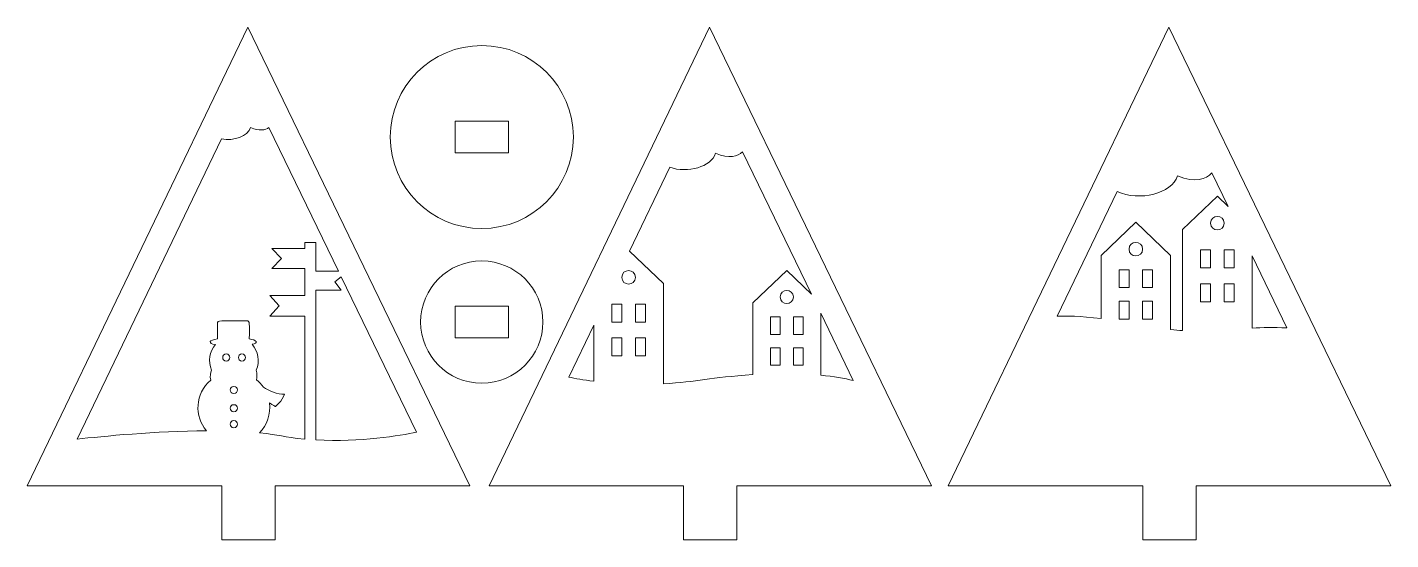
# Model space of a CAD drawing. Header units: inches. Extents: x 0.2 to 15.5, y 0.1 to 5.8.
import ezdxf

# ---------------------------------------------------------------- set-up
doc = ezdxf.new("R2010")
doc.units = ezdxf.units.IN
doc.header["$MEASUREMENT"] = 0
doc.layers.add('_U+0421_U+043B_U+043E_U+0439 1', color=7, linetype='Continuous')

msp = doc.modelspace()

# ---------------------------------------------------------------- linework, layer by layer
at = {"layer": '_U+0421_U+043B_U+043E_U+0439 1', "color": 1, "lineweight": 9, "true_color": 0xff0000}
for points in [[(2.659, 5.846), (0.172, 0.67), (2.365, 0.67), (2.365, 0.062), (2.967, 0.062), (2.967, 0.67), (5.161, 0.67), (2.659, 5.846)], [(7.867, 5.846), (5.38, 0.67), (7.573, 0.67), (7.573, 0.062), (8.175, 0.062), (8.175, 0.67), (10.369, 0.67), (7.867, 5.846)], [(13.045, 5.846), (10.558, 0.67), (12.752, 0.67), (12.752, 0.062), (13.353, 0.062), (13.353, 0.67), (15.547, 0.67), (13.045, 5.846)], [(5.598, 4.429), (4.996, 4.429), (4.996, 4.784), (5.598, 4.784), (5.598, 4.429), (5.598, 4.429)], [(13.516, 3.131), (13.403, 3.131), (13.403, 3.333), (13.516, 3.333), (13.516, 3.131), (13.516, 3.131)], [(13.669, 3.131), (13.669, 3.333), (13.782, 3.333), (13.782, 3.131), (13.669, 3.131)], [(12.483, 2.907), (12.483, 3.109), (12.596, 3.109), (12.596, 2.907), (12.483, 2.907)], [(12.862, 2.907), (12.749, 2.907), (12.749, 3.109), (12.862, 3.109), (12.862, 2.907)], [(13.516, 2.95), (13.516, 2.748), (13.403, 2.748), (13.403, 2.95), (13.516, 2.95)], [(13.782, 2.95), (13.782, 2.748), (13.669, 2.748), (13.669, 2.95), (13.782, 2.95)], [(5.598, 2.341), (4.996, 2.341), (4.996, 2.696), (5.598, 2.696), (5.598, 2.341), (5.598, 2.341)], [(6.763, 2.519), (6.763, 2.722), (6.876, 2.722), (6.876, 2.519), (6.763, 2.519)], [(7.142, 2.519), (7.029, 2.519), (7.029, 2.722), (7.142, 2.722), (7.142, 2.519)], [(12.596, 2.754), (12.596, 2.551), (12.483, 2.551), (12.483, 2.754), (12.596, 2.754)], [(12.749, 2.551), (12.749, 2.754), (12.862, 2.754), (12.862, 2.551), (12.749, 2.551)], [(8.552, 2.379), (8.552, 2.576), (8.662, 2.576), (8.662, 2.379), (8.552, 2.379)], [(8.921, 2.379), (8.811, 2.379), (8.811, 2.576), (8.921, 2.576), (8.921, 2.379)], [(6.876, 2.339), (6.876, 2.136), (6.763, 2.136), (6.763, 2.339), (6.876, 2.339)], [(7.142, 2.136), (7.029, 2.136), (7.029, 2.339), (7.142, 2.339), (7.142, 2.136)], [(8.662, 2.229), (8.662, 2.032), (8.552, 2.032), (8.552, 2.229), (8.662, 2.229)], [(8.811, 2.032), (8.811, 2.229), (8.921, 2.229), (8.921, 2.032), (8.811, 2.032)]]:
    msp.add_lwpolyline(points, dxfattribs=at)
for points, knots in [([(5.297, 5.639), (4.727, 5.639), (4.265, 5.177), (4.265, 4.607), (4.265, 4.036), (4.727, 3.574), (5.297, 3.574), (5.868, 3.574), (6.33, 4.036), (6.33, 4.607), (6.33, 5.177), (5.868, 5.639), (5.297, 5.639)], [0, 0, 0, 0, 1, 1, 1, 2, 2, 2, 3, 3, 3, 4, 4, 4, 4]), ([(2.69, 4.714), (2.79, 4.672), (2.855, 4.684), (2.897, 4.713), (2.897, 4.713), (3.682, 3.091), (3.682, 3.091), (3.682, 3.091), (3.427, 3.091), (3.427, 3.091), (3.427, 3.091), (3.427, 3.417), (3.427, 3.417), (3.427, 3.417), (3.302, 3.417), (3.302, 3.417), (3.302, 3.417), (3.302, 3.35), (3.302, 3.35), (3.302, 3.35), (2.931, 3.35), (2.931, 3.35), (2.931, 3.35), (3.037, 3.236), (3.037, 3.236), (3.037, 3.236), (2.931, 3.121), (2.931, 3.121), (2.931, 3.121), (3.302, 3.121), (3.302, 3.121), (3.302, 3.121), (3.302, 2.819), (3.302, 2.819), (3.302, 2.819), (2.906, 2.819), (2.906, 2.819), (2.906, 2.819), (3.014, 2.703), (3.014, 2.703), (3.014, 2.703), (2.906, 2.586), (2.906, 2.586), (2.906, 2.586), (3.302, 2.586), (3.302, 2.586), (3.302, 2.586), (3.302, 1.197), (3.302, 1.197), (3.049, 1.221), (3.024, 1.245), (2.789, 1.269), (2.876, 1.356), (2.92, 1.48), (2.903, 1.606), (2.942, 1.582), (2.969, 1.567), (2.969, 1.567), (2.969, 1.567), (2.969, 1.567), (2.969, 1.567), (2.969, 1.567), (2.969, 1.567), (2.969, 1.567), (2.969, 1.567), (2.969, 1.567), (2.969, 1.567), (2.97, 1.567), (2.97, 1.567), (2.97, 1.567), (2.97, 1.567), (3.049, 1.627), (3.071, 1.706), (3.071, 1.706), (3.071, 1.706), (3.07, 1.706), (3.07, 1.706), (3.07, 1.706), (3.07, 1.706), (2.996, 1.696), (2.897, 1.745), (2.834, 1.784), (2.812, 1.815), (2.787, 1.842), (2.758, 1.866), (2.763, 1.892), (2.766, 1.935), (2.753, 1.975), (2.797, 2.075), (2.777, 2.188), (2.708, 2.267), (2.784, 2.279), (2.758, 2.318), (2.676, 2.328), (2.676, 2.501), (2.685, 2.533), (2.645, 2.533), (2.336, 2.533), (2.317, 2.542), (2.317, 2.502), (2.317, 2.502), (2.317, 2.328), (2.317, 2.328), (2.219, 2.318), (2.206, 2.277), (2.294, 2.264), (2.226, 2.187), (2.206, 2.076), (2.25, 1.976), (2.239, 1.95), (2.229, 1.908), (2.241, 1.862), (2.061, 1.71), (2.055, 1.454), (2.192, 1.292), (1.624, 1.288), (1.017, 1.229), (0.734, 1.197), (0.734, 1.197), (2.361, 4.585), (2.361, 4.585), (2.501, 4.56), (2.659, 4.614), (2.69, 4.714)], [0, 0, 0, 0, 1, 1, 1, 2, 2, 2, 3, 3, 3, 4, 4, 4, 5, 5, 5, 6, 6, 6, 7, 7, 7, 8, 8, 8, 9, 9, 9, 10, 10, 10, 11, 11, 11, 12, 12, 12, 13, 13, 13, 14, 14, 14, 15, 15, 15, 16, 16, 16, 17, 17, 17, 18, 18, 18, 19, 19, 19, 20, 20, 20, 21, 21, 21, 22, 22, 22, 23, 23, 23, 24, 24, 24, 25, 25, 25, 26, 26, 26, 27, 27, 27, 28, 28, 28, 29, 29, 29, 30, 30, 30, 31, 31, 31, 32, 32, 32, 33, 33, 33, 34, 34, 34, 35, 35, 35, 36, 36, 36, 37, 37, 37, 38, 38, 38, 39, 39, 39, 40, 40, 40, 41, 41, 41, 41]), ([(7.933, 4.423), (8.088, 4.356), (8.182, 4.388), (8.238, 4.439), (8.238, 4.439), (9.014, 2.834), (9.014, 2.834), (9.014, 2.834), (8.736, 3.1), (8.736, 3.1), (8.736, 3.1), (8.354, 2.734), (8.354, 2.734), (8.354, 2.734), (8.354, 1.925), (8.354, 1.925), (7.864, 1.894), (7.737, 1.843), (7.345, 1.822), (7.345, 1.822), (7.345, 2.953), (7.345, 2.953), (7.345, 2.953), (6.962, 3.32), (6.962, 3.32), (6.962, 3.32), (7.416, 4.265), (7.416, 4.265), (7.619, 4.195), (7.885, 4.269), (7.933, 4.423)], [0, 0, 0, 0, 1, 1, 1, 2, 2, 2, 3, 3, 3, 4, 4, 4, 5, 5, 5, 6, 6, 6, 7, 7, 7, 8, 8, 8, 9, 9, 9, 10, 10, 10, 10]), ([(13.142, 4.168), (13.347, 4.081), (13.465, 4.131), (13.531, 4.201), (13.531, 4.201), (13.715, 3.822), (13.715, 3.822), (13.715, 3.822), (13.592, 3.94), (13.592, 3.94), (13.592, 3.94), (13.2, 3.564), (13.2, 3.564), (13.2, 3.564), (13.2, 2.422), (13.2, 2.422), (13.157, 2.425), (13.112, 2.429), (13.065, 2.435), (13.065, 2.435), (13.065, 3.271), (13.065, 3.271), (13.065, 3.271), (12.673, 3.646), (12.673, 3.646), (12.673, 3.646), (12.28, 3.271), (12.28, 3.271), (12.28, 3.271), (12.28, 2.557), (12.28, 2.557), (12.04, 2.586), (11.883, 2.589), (11.786, 2.583), (11.786, 2.583), (12.462, 3.99), (12.462, 3.99), (12.716, 3.878), (13.08, 3.968), (13.142, 4.168)], [0, 0, 0, 0, 1, 1, 1, 2, 2, 2, 3, 3, 3, 4, 4, 4, 5, 5, 5, 6, 6, 6, 7, 7, 7, 8, 8, 8, 9, 9, 9, 10, 10, 10, 11, 11, 11, 12, 12, 12, 13, 13, 13, 13]), ([(13.516, 3.634), (13.516, 3.735), (13.669, 3.735), (13.669, 3.634), (13.669, 3.533), (13.516, 3.533), (13.516, 3.634)], [0, 0, 0, 0, 1, 1, 1, 2, 2, 2, 2]), ([(12.596, 3.341), (12.596, 3.442), (12.749, 3.442), (12.749, 3.341), (12.749, 3.24), (12.596, 3.24), (12.596, 3.341)], [0, 0, 0, 0, 1, 1, 1, 2, 2, 2, 2]), ([(13.985, 2.449), (13.985, 2.449), (13.985, 3.264), (13.985, 3.264), (13.985, 3.264), (14.377, 2.452), (14.377, 2.452), (14.224, 2.46), (14.098, 2.457), (13.985, 2.449)], [0, 0, 0, 0, 1, 1, 1, 2, 2, 2, 3, 3, 3, 3]), ([(5.297, 3.208), (4.917, 3.208), (4.608, 2.899), (4.608, 2.519), (4.608, 2.138), (4.917, 1.829), (5.297, 1.829), (5.678, 1.829), (5.987, 2.138), (5.987, 2.519), (5.987, 2.899), (5.678, 3.208), (5.297, 3.208)], [0, 0, 0, 0, 1, 1, 1, 2, 2, 2, 3, 3, 3, 4, 4, 4, 4]), ([(6.876, 3.023), (6.876, 3.124), (7.029, 3.124), (7.029, 3.023), (7.029, 2.922), (6.876, 2.922), (6.876, 3.023)], [0, 0, 0, 0, 1, 1, 1, 2, 2, 2, 2]), ([(3.427, 1.188), (3.427, 1.188), (3.427, 2.877), (3.427, 2.877), (3.427, 2.877), (3.713, 2.877), (3.713, 2.877), (3.713, 2.877), (3.642, 2.971), (3.642, 2.971), (3.642, 2.971), (3.713, 3.027), (3.713, 3.027), (3.713, 3.027), (4.56, 1.274), (4.56, 1.274), (4.381, 1.238), (3.928, 1.16), (3.427, 1.188)], [0, 0, 0, 0, 1, 1, 1, 2, 2, 2, 3, 3, 3, 4, 4, 4, 5, 5, 5, 6, 6, 6, 6]), ([(8.662, 2.802), (8.662, 2.9), (8.811, 2.901), (8.811, 2.802), (8.811, 2.703), (8.662, 2.703), (8.662, 2.802)], [0, 0, 0, 0, 1, 1, 1, 2, 2, 2, 2]), ([(9.119, 1.919), (9.119, 1.919), (9.119, 2.617), (9.119, 2.617), (9.119, 2.617), (9.486, 1.858), (9.486, 1.858), (9.389, 1.883), (9.266, 1.904), (9.119, 1.919)], [0, 0, 0, 0, 1, 1, 1, 2, 2, 2, 3, 3, 3, 3]), ([(6.56, 1.85), (6.444, 1.865), (6.348, 1.882), (6.278, 1.897), (6.278, 1.897), (6.56, 2.485), (6.56, 2.485), (6.56, 2.485), (6.56, 1.85), (6.56, 1.85)], [0, 0, 0, 0, 1, 1, 1, 2, 2, 2, 3, 3, 3, 3]), ([(2.416, 2.158), (2.469, 2.158), (2.469, 2.078), (2.416, 2.078), (2.363, 2.078), (2.363, 2.158), (2.416, 2.158)], [0, 0, 0, 0, 1, 1, 1, 2, 2, 2, 2]), ([(2.593, 2.158), (2.646, 2.158), (2.646, 2.078), (2.593, 2.078), (2.54, 2.078), (2.54, 2.158), (2.593, 2.158)], [0, 0, 0, 0, 1, 1, 1, 2, 2, 2, 2]), ([(2.501, 1.792), (2.554, 1.792), (2.554, 1.712), (2.501, 1.712), (2.448, 1.712), (2.448, 1.792), (2.501, 1.792)], [0, 0, 0, 0, 1, 1, 1, 2, 2, 2, 2]), ([(2.501, 1.586), (2.554, 1.586), (2.554, 1.507), (2.501, 1.507), (2.448, 1.507), (2.448, 1.586), (2.501, 1.586)], [0, 0, 0, 0, 1, 1, 1, 2, 2, 2, 2]), ([(2.501, 1.406), (2.554, 1.406), (2.554, 1.326), (2.501, 1.326), (2.448, 1.326), (2.448, 1.406), (2.501, 1.406)], [0, 0, 0, 0, 1, 1, 1, 2, 2, 2, 2])]:
    msp.add_open_spline(points, degree=3, knots=knots, dxfattribs=at)

doc.saveas('drawing.dxf')
